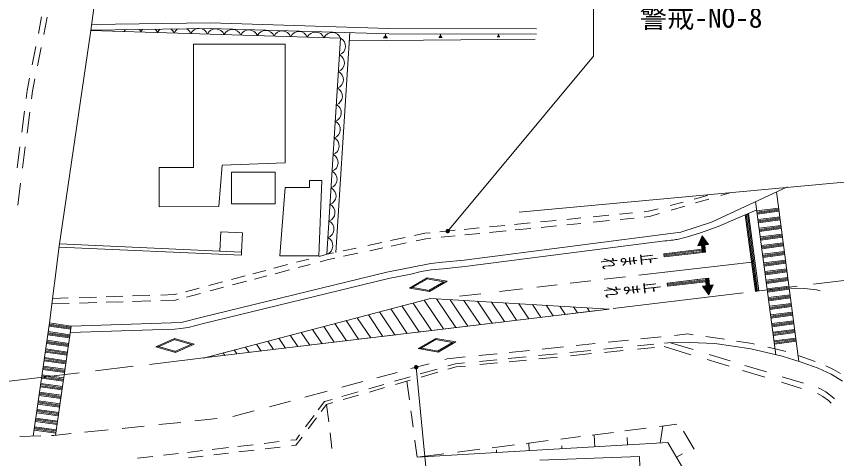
# Model space of a CAD drawing. Units: millimetres, scale not verified. Extents: x 40000 to 680000, y 20000 to 380000.
# Drawn here: x 462732 to 537850, y 270084 to 310556 of the extents above; entities that cross this region are included whole.
import ezdxf
from ezdxf.enums import TextEntityAlignment as Align

# ---------------------------------------------------------------- set-up
doc = ezdxf.new("R2010")
doc.units = ezdxf.units.MM
doc.header["$LTSCALE"] = 1000
doc.linetypes.add('CHAIN', pattern=[18.5, 12, -1.5, 3.5, -1.5])
for name, color, linetype, lineweight in [('M-BGD', 7, 'Continuous', 13), ('M-BMK', 2, 'CHAIN', 13), ('M-BMK-SRVR', 3, 'Continuous', 13), ('M-STR-STRC', 7, 'Continuous', 13)]:
    doc.layers.add(name, color=color, linetype=linetype, lineweight=lineweight)
doc.styles.add('@ＭＳ ゴシック', font='')
doc.styles.add('ＭＳ ゴシック', font='')
doc.styles.get('@ＭＳ ゴシック').set_extended_font_data('@MS Gothic')
doc.styles.get('ＭＳ ゴシック').set_extended_font_data('MS Gothic')

# ---------------------------------------------------------------- blocks, each defined once
blk = doc.blocks.new('filled_dot')
at = {"color": 0, "linetype": 'Continuous', "lineweight": -2, "const_width": 1.25}
blk.add_lwpolyline([(-0.625, 0, 1), (0.625, 0, 1)], format="xyb", close=True, dxfattribs=at)

msp = doc.modelspace()

# ---------------------------------------------------------------- linework, layer by layer
at = {"layer": 'M-BGD'}
for p, q in [((471605, 325551), (469561, 309274)), ((465043, 310517), (464741, 308984)), ((465548, 310493), (465232, 308890)), ((469628, 309801), (480485, 309959)), ((480485, 309959), (496856, 309459)), ((469561, 309274), (466659, 289514)), ((469561, 309274), (492423, 308557)), ((492423, 308557), (469561, 309274)), ((469565, 309300), (480481, 309459)), ((480481, 309459), (496848, 308959)), ((493257, 309069), (491982, 288960)), ((496524, 308969), (496534, 308739)), ((496848, 308959), (510361, 308932)), ((496856, 309459), (510362, 309432)), ((501654, 308759), (501494, 308759)), ((501574, 308949), (501574, 308759)), ((506944, 308789), (506824, 308789)), ((506884, 308939), (506884, 308789)), ((478956, 308011), (487353, 308011)), ((478956, 308011), (478956, 296712)), ((487353, 308011), (487353, 297169)), ((492423, 308557), (491169, 288785)), ((491169, 288785), (492423, 308557)), ((493209, 308309), (510237, 308468)), ((496714, 308589), (496334, 308589)), ((496674, 308669), (496384, 308669)), ((496624, 308739), (496434, 308739)), ((501734, 308639), (501424, 308639)), ((501694, 308699), (501464, 308699)), ((507014, 308689), (506764, 308689)), ((506984, 308739), (506794, 308739)), ((464506, 307795), (464174, 306112)), ((464998, 307706), (464667, 306030)), ((463935, 304901), (463715, 303789)), ((464431, 304835), (464209, 303708)), ((463715, 303789), (463618, 303044)), ((464209, 303708), (464119, 303013)), ((463468, 301881), (463217, 299947)), ((463960, 301790), (463712, 299879)), ((463045, 298621), (462794, 296688)), ((463548, 298612), (463295, 296660)), ((481580, 296936), (481257, 293149)), ((481580, 296936), (487353, 297169)), ((475820, 296712), (478956, 296712)), ((475820, 296712), (475820, 293140)), ((482439, 296306), (486445, 296306)), ((482439, 293386), (482439, 296306)), ((486445, 296306), (486445, 293386)), ((463116, 295281), (462857, 293283)), ((490710, 295547), (489566, 295547)), ((489566, 295547), (489566, 294891)), ((490417, 288644), (490710, 295547)), ((487349, 294891), (486855, 288644)), ((489566, 294891), (487349, 294891)), ((526400, 291725), (533360, 294963)), ((534400, 278960), (532337, 294487)), ((524811, 293831), (526040, 294157)), ((524941, 293481), (526159, 293843)), ((527249, 294166), (528087, 294415)), ((475820, 293140), (481257, 293149)), ((486445, 293386), (482439, 293386)), ((522615, 293247), (523801, 293562)), ((522714, 292819), (523954, 293188)), ((530437, 293603), (532299, 279591)), ((532533, 293013), (530551, 292750)), ((515543, 292219), (517001, 292363)), ((517954, 292457), (519170, 292576)), ((520216, 292177), (520720, 292227)), ((520221, 292680), (520631, 292720)), ((520631, 292720), (521508, 292953)), ((520720, 292227), (521642, 292501)), ((527019, 291317), (530536, 292858)), ((530419, 285388), (529488, 292399)), ((530518, 285401), (529583, 292440)), ((530617, 285414), (529678, 292482)), ((530717, 285427), (529774, 292524)), ((532547, 292914), (530564, 292651)), ((532560, 292815), (530577, 292552)), ((532573, 292716), (530590, 292452)), ((532639, 292220), (530656, 291957)), ((508365, 291512), (509781, 291651)), ((510722, 291744), (512154, 291885)), ((513136, 291982), (514423, 292109)), ((513143, 291480), (514434, 291607)), ((515569, 291719), (517059, 291866)), ((518020, 291961), (519297, 292087)), ((523577, 290800), (526400, 291725)), ((532652, 292121), (530669, 291858)), ((532665, 292022), (530682, 291758)), ((532678, 291923), (530696, 291659)), ((481366, 289080), (481457, 290835)), ((481457, 290835), (483441, 290732)), ((483441, 290732), (483350, 288990)), ((500143, 290702), (500630, 290750)), ((501499, 290835), (502927, 290976)), ((503730, 291055), (505107, 291191)), ((503748, 288253), (523577, 290800)), ((506069, 291286), (507477, 291424)), ((506075, 290784), (507594, 290933)), ((508426, 291015), (509833, 291154)), ((510792, 291249), (512187, 291386)), ((524291, 290402), (525386, 290761)), ((525386, 290761), (527019, 291317)), ((532744, 291427), (530761, 291164)), ((532757, 291328), (530775, 291065)), ((532770, 291229), (530788, 290965)), ((532784, 291130), (530801, 290866)), ((497005, 290032), (498323, 290313)), ((499186, 290497), (500143, 290702)), ((499348, 290021), (500220, 290207)), ((500220, 290207), (500703, 290254)), ((501623, 290345), (502905, 290471)), ((503813, 290561), (505181, 290696)), ((503815, 287657), (522120, 290007)), ((525535, 290457), (525145, 289554)), ((525371, 289581), (525326, 289973)), ((525421, 289586), (525365, 290065)), ((525468, 289592), (525403, 290151)), ((525510, 289597), (525437, 290230)), ((525553, 289602), (525471, 290309)), ((525596, 289607), (525504, 290387)), ((525535, 290457), (525709, 288966)), ((525535, 290457), (526122, 289668)), ((525601, 290367), (525688, 289630)), ((525730, 289623), (525651, 290300)), ((525766, 289627), (525694, 290243)), ((525806, 289631), (525742, 290179)), ((525845, 289636), (525790, 290114)), ((525887, 289641), (525839, 290048)), ((525922, 289645), (525882, 289991)), ((532849, 290634), (530867, 290371)), ((532863, 290535), (530880, 290272)), ((532876, 290436), (530893, 290172)), ((532889, 290337), (530906, 290073)), ((465773, 282498), (466659, 289514)), ((466650, 289446), (483335, 288690)), ((466693, 289745), (483350, 288990)), ((492656, 289104), (493835, 289355)), ((494923, 289588), (496202, 289861)), ((495099, 289114), (496290, 289368)), ((497055, 289532), (498440, 289827)), ((525532, 289247), (522018, 288837)), ((525145, 289554), (526122, 289668)), ((525218, 289563), (525203, 289689)), ((525271, 289569), (525245, 289787)), ((525319, 289574), (525284, 289876)), ((525484, 289594), (525560, 288948)), ((525526, 289599), (525601, 288953)), ((525573, 289604), (525648, 288959)), ((525688, 289618), (525763, 288972)), ((525729, 289622), (525805, 288977)), ((525782, 289629), (525858, 288983)), ((525960, 289649), (525928, 289929)), ((525999, 289654), (525974, 289867)), ((526038, 289658), (526022, 289803)), ((532955, 289841), (530972, 289578)), ((532968, 289742), (530985, 289479)), ((532981, 289643), (530999, 289379)), ((532994, 289544), (531012, 289280)), ((483350, 288990), (483335, 288690)), ((486855, 288644), (490417, 288644)), ((490453, 288595), (491207, 288795)), ((491207, 288795), (491776, 288916)), ((492698, 288602), (493993, 288878)), ((522018, 288837), (522053, 288539)), ((525543, 289148), (522030, 288737)), ((525555, 289048), (522042, 288638)), ((525858, 288983), (522053, 288539)), ((522053, 288539), (525560, 288948)), ((533060, 289048), (531078, 288785)), ((533073, 288949), (531091, 288685)), ((533086, 288850), (531104, 288586)), ((533100, 288751), (531117, 288487)), ((486313, 287499), (487572, 287833)), ((488389, 288049), (489515, 288347)), ((488525, 287567), (489628, 287860)), ((490548, 288103), (491324, 288308)), ((491324, 288308), (491908, 288433)), ((496669, 287148), (500676, 287949)), ((500676, 287949), (501764, 288056)), ((501764, 288056), (503748, 288253)), ((519731, 286863), (530362, 288097)), ((533165, 288255), (531183, 287992)), ((533179, 288156), (531196, 287892)), ((533192, 288057), (531209, 287793)), ((533205, 287958), (531222, 287694)), ((479734, 283017), (496669, 287148)), ((484399, 286993), (485580, 287305)), ((486416, 287009), (487736, 287359)), ((496799, 286562), (498862, 286975)), ((498862, 286975), (499814, 287208)), ((499814, 287208), (500729, 287352)), ((500729, 287352), (501823, 287459)), ((501823, 287459), (503815, 287657)), ((533271, 287462), (531288, 287199)), ((533284, 287363), (531301, 287099)), ((533297, 287264), (531315, 287000)), ((533310, 287165), (531328, 286901)), ((479876, 282435), (496799, 286562)), ((480359, 285923), (481597, 286251)), ((482421, 286469), (483681, 286803)), ((482520, 285978), (483794, 286315)), ((484550, 286515), (485667, 286811)), ((500338, 286632), (498723, 285695)), ((500388, 286546), (498877, 285668)), ((500321, 286534), (502043, 286234)), ((500338, 286632), (502177, 286312)), ((500512, 285461), (501890, 286260)), ((500563, 285375), (502177, 286312)), ((513437, 286132), (515341, 286353)), ((516565, 286495), (518509, 286721)), ((526137, 286593), (522332, 286149)), ((522332, 286149), (525839, 286558)), ((525857, 286459), (522344, 286049)), ((525869, 286360), (522355, 285950)), ((525880, 286261), (522367, 285851)), ((525914, 285912), (525839, 286558)), ((525956, 285917), (525880, 286563)), ((526003, 285923), (525927, 286568)), ((526162, 285084), (525988, 286575)), ((526117, 285936), (526042, 286582)), ((526159, 285941), (526084, 286587)), ((526212, 285947), (526137, 286593)), ((533376, 286669), (531394, 286406)), ((533389, 286570), (531407, 286306)), ((533403, 286471), (531420, 286207)), ((533416, 286372), (531433, 286108)), ((478212, 285355), (479465, 285687)), ((480463, 285434), (481706, 285763)), ((498723, 285695), (500563, 285375)), ((498858, 285773), (500580, 285473)), ((506977, 285375), (509086, 285622)), ((510403, 285777), (512263, 285995)), ((522367, 285851), (522332, 286149)), ((525575, 285873), (526551, 285987)), ((526162, 285084), (525575, 285873)), ((525648, 285881), (525663, 285755)), ((525700, 285887), (525726, 285670)), ((525749, 285893), (525784, 285592)), ((525801, 285899), (525847, 285507)), ((525851, 285905), (525907, 285427)), ((525898, 285910), (525963, 285351)), ((525940, 285915), (526014, 285282)), ((525983, 285920), (526065, 285213)), ((526025, 285925), (526117, 285145)), ((526206, 285187), (526120, 285924)), ((526160, 285941), (526239, 285263)), ((526162, 285084), (526551, 285987)), ((526196, 285945), (526268, 285329)), ((526235, 285950), (526299, 285403)), ((526275, 285955), (526331, 285476)), ((526316, 285959), (526364, 285552)), ((526352, 285963), (526392, 285618)), ((526390, 285968), (526423, 285689)), ((526428, 285972), (526453, 285759)), ((526468, 285977), (526485, 285833)), ((533482, 285876), (531499, 285612)), ((533495, 285777), (531512, 285513)), ((533508, 285678), (531525, 285414)), ((533521, 285578), (531538, 285315)), ((533637, 285676), (534919, 285644)), ((534919, 285644), (536009, 285515)), ((536009, 285515), (536348, 285442)), ((466057, 284743), (467477, 284788)), ((468468, 284819), (470072, 284869)), ((470955, 284897), (472479, 284945)), ((473378, 284973), (474952, 285022)), ((475967, 285054), (477225, 285094)), ((477225, 285094), (477456, 285155)), ((478302, 284861), (479589, 285202)), ((479864, 279290), (500646, 284733)), ((500646, 284733), (517026, 283775)), ((503300, 284943), (505277, 285175)), ((530419, 285391), (530717, 285427)), ((533587, 285083), (531604, 284819)), ((533600, 284984), (531617, 284720)), ((533613, 284885), (531631, 284621)), ((533626, 284785), (531644, 284522)), ((465993, 284241), (467551, 284290)), ((468525, 284320), (470113, 284370)), ((470964, 284397), (472508, 284445)), ((473362, 284472), (475033, 284525)), ((475953, 284553), (477297, 284596)), ((477297, 284596), (477582, 284671)), ((498042, 284051), (499633, 281676)), ((499066, 284319), (500747, 281810)), ((500090, 284587), (501860, 281945)), ((501219, 284699), (502974, 282079)), ((502471, 284626), (504087, 282213)), ((503724, 284553), (505201, 282348)), ((504977, 284480), (506314, 282482)), ((506229, 284406), (507428, 282617)), ((507482, 284333), (508542, 282751)), ((508735, 284260), (509655, 282885)), ((509987, 284187), (510769, 283020)), ((511240, 284113), (511882, 283154)), ((512492, 284040), (512996, 283289)), ((513745, 283967), (514109, 283423)), ((533692, 284290), (531710, 284026)), ((533705, 284191), (531723, 283927)), ((533719, 284092), (531736, 283828)), ((533732, 283992), (531749, 283729)), ((480640, 279384), (517026, 283775)), ((494971, 283246), (496293, 281273)), ((495995, 283515), (497406, 281407)), ((497019, 283783), (498520, 281541)), ((514998, 283894), (515223, 283557)), ((533798, 283497), (531815, 283233)), ((533811, 283398), (531828, 283134)), ((533824, 283299), (531841, 283035)), ((533837, 283199), (531855, 282936)), ((465773, 282498), (464282, 272144)), ((467752, 282213), (465773, 282498)), ((467752, 282213), (477830, 282554)), ((477830, 282554), (479734, 283017)), ((492923, 282710), (494065, 281004)), ((493947, 282978), (495179, 281138)), ((533903, 282704), (531920, 282440)), ((533916, 282605), (531934, 282341)), ((533929, 282505), (531947, 282242)), ((467638, 281421), (465659, 281706)), ((467710, 281916), (465730, 282201)), ((467724, 282015), (465744, 282300)), ((467738, 282114), (465759, 282399)), ((466312, 272208), (467752, 282213)), ((467666, 281609), (476144, 281896)), ((476144, 281896), (477256, 281932)), ((477256, 281932), (477759, 281986)), ((477759, 281986), (478477, 282094)), ((478477, 282094), (479876, 282435)), ((489851, 281906), (490725, 280601)), ((490875, 282174), (491838, 280735)), ((491899, 282442), (492952, 280869)), ((533942, 282406), (531960, 282143)), ((534008, 281911), (532026, 281647)), ((534021, 281812), (532039, 281548)), ((534035, 281712), (532052, 281449)), ((467596, 281124), (465616, 281409)), ((467610, 281223), (465630, 281508)), ((467624, 281322), (465645, 281607)), ((477209, 281069), (475501, 280314)), ((477249, 280978), (475651, 280271)), ((477181, 280973), (478860, 280487)), ((477209, 281069), (479002, 280550)), ((486779, 281101), (487384, 280197)), ((487803, 281369), (488498, 280332)), ((488827, 281637), (489611, 280466)), ((501135, 281086), (499520, 280149)), ((501185, 281000), (499673, 280123)), ((501118, 280988), (502839, 280688)), ((501135, 281086), (502974, 280766)), ((519919, 281043), (521788, 281236)), ((523011, 281363), (524228, 281488)), ((524716, 281418), (524228, 281488)), ((527581, 281004), (525866, 281252)), ((534048, 281613), (532065, 281350)), ((534114, 281118), (532131, 280854)), ((534127, 281019), (532144, 280755)), ((467482, 280332), (465502, 280617)), ((467496, 280431), (465516, 280716)), ((467510, 280530), (465531, 280815)), ((467524, 280629), (465545, 280914)), ((475501, 280314), (477295, 279795)), ((475644, 280377), (477322, 279891)), ((477254, 279886), (478710, 280530)), ((477295, 279795), (479002, 280550)), ((483707, 280296), (484044, 279794)), ((484731, 280565), (485157, 279929)), ((485755, 280833), (486271, 280063)), ((499654, 280227), (501376, 279928)), ((501309, 279915), (502686, 280714)), ((501359, 279829), (502974, 280766)), ((510886, 280110), (512853, 280313)), ((513991, 280431), (515741, 280612)), ((516538, 280099), (518280, 280270)), ((516937, 280735), (518806, 280928)), ((519606, 280400), (521115, 280548)), ((519622, 280100), (521174, 280253)), ((522059, 280339), (524511, 279593)), ((522080, 280643), (522438, 280678)), ((522438, 280678), (524403, 280713)), ((522651, 280682), (524706, 280056)), ((526695, 280627), (524403, 280713)), ((528389, 280382), (526695, 280627)), ((530008, 280119), (528389, 280382)), ((530104, 280609), (528687, 280840)), ((530346, 280554), (530104, 280609)), ((533002, 279942), (531549, 280277)), ((534140, 280919), (532157, 280656)), ((534153, 280820), (532171, 280557)), ((467368, 279540), (465388, 279825)), ((467382, 279639), (465402, 279924)), ((467396, 279738), (465416, 280023)), ((467410, 279837), (465431, 280122)), ((481659, 279760), (481816, 279526)), ((482683, 280028), (482930, 279660)), ((499520, 280149), (501359, 279829)), ((505084, 279511), (506749, 279683)), ((507865, 279798), (509716, 279989)), ((510547, 279512), (512266, 279680)), ((513411, 279793), (515345, 279982)), ((513468, 279497), (515413, 279688)), ((516589, 279803), (518313, 279972)), ((526176, 279609), (528116, 279018)), ((532868, 279460), (530008, 280119)), ((534600, 278895), (532868, 279460)), ((533213, 279873), (533002, 279942)), ((534760, 279369), (534327, 279510)), ((467254, 278748), (465274, 279034)), ((467268, 278847), (465288, 279133)), ((467282, 278946), (465302, 279232)), ((467296, 279045), (465317, 279330)), ((479874, 279293), (480640, 279384)), ((498852, 278315), (500544, 278770)), ((501962, 279152), (502178, 279211)), ((502178, 279211), (503843, 279383)), ((502245, 278564), (502948, 278767)), ((502948, 278767), (503785, 278849)), ((505138, 278981), (506721, 279137)), ((505170, 278683), (506779, 278841)), ((507756, 279238), (509409, 279400)), ((507869, 278948), (509438, 279102)), ((510573, 279213), (512282, 279381)), ((526003, 279139), (528007, 278529)), ((536162, 278349), (534600, 278895)), ((535878, 278978), (534760, 279369)), ((467139, 277957), (465160, 278242)), ((467154, 278056), (465174, 278341)), ((467168, 278155), (465188, 278440)), ((467182, 278254), (465203, 278539)), ((495734, 277475), (497594, 277976)), ((499714, 277833), (501263, 278280)), ((499815, 277550), (501315, 277983)), ((502256, 278255), (503005, 278471)), ((503005, 278471), (503859, 278554)), ((529241, 278154), (531272, 277535)), ((529447, 278614), (531424, 278012)), ((537348, 277804), (536162, 278349)), ((537582, 278246), (536859, 278579)), ((538199, 277876), (537582, 278246)), ((467025, 277165), (465046, 277450)), ((467040, 277264), (465060, 277549)), ((467054, 277363), (465074, 277648)), ((467068, 277462), (465089, 277747)), ((497364, 277155), (498780, 277564)), ((497440, 276865), (498807, 277259)), ((532878, 277569), (534830, 276975)), ((538383, 277183), (537348, 277804)), ((466911, 276373), (464932, 276658)), ((466926, 276472), (464946, 276757)), ((466940, 276571), (464960, 276856)), ((466954, 276670), (464975, 276955)), ((492523, 276610), (494461, 277132)), ((495023, 276479), (496394, 276875)), ((495056, 276177), (496442, 276577)), ((498498, 277170), (498724, 275473)), ((532790, 277073), (534642, 276510)), ((536164, 276555), (536313, 276507)), ((536313, 276507), (536874, 276179)), ((466797, 275581), (464818, 275866)), ((466812, 275680), (464832, 275965)), ((466826, 275779), (464846, 276064)), ((466840, 275878), (464861, 276163)), ((489153, 275702), (491179, 276248)), ((492526, 275759), (494020, 276190)), ((492671, 275488), (494067, 275891)), ((536107, 276048), (536599, 275761)), ((536599, 275761), (537095, 275394)), ((536874, 276179), (537412, 275781)), ((537412, 275781), (537655, 275562)), ((466683, 274789), (464704, 275074)), ((466698, 274888), (464718, 275173)), ((466712, 274987), (464732, 275272)), ((466726, 275086), (464747, 275371)), ((485919, 274831), (487827, 275345)), ((490379, 274533), (490960, 275307)), ((490645, 274387), (491140, 275046)), ((490960, 275307), (491640, 275503)), ((491140, 275046), (491707, 275210)), ((491140, 275046), (491331, 273452)), ((537095, 275394), (537351, 275163)), ((466569, 273997), (464590, 274283)), ((466584, 274096), (464604, 274382)), ((466598, 274195), (464618, 274481)), ((466612, 274294), (464632, 274580)), ((482540, 273921), (484497, 274448)), ((498859, 274460), (498908, 274091)), ((466455, 273206), (464476, 273491)), ((466470, 273305), (464490, 273590)), ((466484, 273404), (464504, 273689)), ((466498, 273503), (464518, 273788)), ((479080, 273531), (481106, 273740)), ((489220, 272987), (489992, 274016)), ((489452, 272796), (490217, 273816)), ((498908, 274091), (499061, 272948)), ((466341, 272414), (464362, 272699)), ((466355, 272513), (464376, 272798)), ((466370, 272612), (464390, 272897)), ((466384, 272711), (464404, 272996)), ((468966, 272491), (471141, 272715)), ((472403, 272845), (474428, 273053)), ((475762, 273190), (477795, 273399)), ((518449, 272615), (520419, 272865)), ((521646, 273020), (523229, 273221)), ((521940, 273057), (521686, 271507)), ((463034, 272104), (464976, 272166)), ((465943, 272196), (466168, 272203)), ((466168, 272203), (467738, 272365)), ((488338, 271311), (488894, 272052)), ((488341, 271815), (488667, 272249)), ((491453, 272429), (491625, 271001)), ((512605, 271874), (514396, 272101)), ((515457, 272236), (517431, 272486)), ((515632, 272258), (515696, 271156)), ((518672, 272025), (518691, 271331)), ((523837, 272605), (524798, 270959)), ((483010, 271190), (484421, 271356)), ((485436, 271474), (486790, 271633)), ((487878, 271760), (488341, 271815)), ((487937, 271264), (488338, 271311)), ((499217, 271772), (499224, 271723)), ((499224, 271723), (499426, 270204)), ((522397, 271548), (499426, 270204)), ((506318, 271078), (508361, 271337)), ((509413, 271470), (511438, 271726)), ((509666, 271502), (509706, 270806)), ((512686, 271241), (512701, 270981)), ((526074, 265318), (522397, 271548)), ((476210, 270394), (477589, 270555)), ((478393, 270650), (479774, 270811)), ((480664, 270916), (482163, 271091)), ((480799, 270428), (482163, 270588)), ((483118, 270700), (484522, 270864)), ((485525, 270981), (486903, 271143)), ((499426, 270204), (501885, 270516)), ((503116, 270672), (505176, 270933)), ((506696, 270891), (506712, 270631)), ((523732, 270520), (523192, 270201)), ((473820, 270114), (475223, 270278)), ((478485, 270157), (479835, 270315)), ((510676, 269935), (519805, 270287)), ((519805, 270287), (519930, 265443))]:
    msp.add_line(p, q, dxfattribs=at)
for centre, start, end in [((473361, 308823), 141.00268, 154.71874), ((473361, 308823), 21.69156, 40.65795), ((474885, 308775), 134.40348, 154.71874), ((474885, 308775), 21.69156, 47.25715), ((476409, 308728), 126.87978, 154.71874), ((476409, 308728), 21.69156, 54.78085), ((477934, 308680), 117.6382, 154.71874), ((477934, 308680), 21.69156, 64.02243), ((479458, 308632), 21.69156, 154.71874), ((480982, 308584), 21.69156, 154.71874), ((482506, 308536), 21.69156, 154.71874), ((484030, 308489), 21.69156, 154.71874), ((485554, 308441), 21.69156, 154.71874), ((487078, 308393), 21.69156, 154.71874), ((488602, 308345), 21.69156, 154.71874), ((490126, 308298), 21.69156, 154.71874), ((491651, 308250), 21.69156, 154.71874), ((492045, 307818), 289.82831, 62.91344), ((491948, 306297), 289.82831, 62.91344), ((491852, 304776), 289.82831, 62.91344), ((491755, 303255), 289.82831, 62.91344), ((491659, 301734), 289.82831, 62.91344), ((491562, 300213), 289.82831, 62.91344), ((491466, 298692), 289.82831, 62.91344), ((491369, 297171), 289.82831, 62.91344), ((491273, 295650), 289.82831, 62.91344), ((491177, 294129), 289.82831, 62.91344), ((491080, 292608), 289.82831, 62.91344), ((490984, 291087), 289.82831, 62.91344), ((490887, 289566), 289.82831, 62.91344)]:
    msp.add_arc(centre, 831, start, end, dxfattribs=at)
msp.add_open_spline([(522120, 290007), (522375, 290033), (522631, 290058), (522886, 290090), (523050, 290111), (523214, 290135), (523376, 290167), (523685, 290227), (523988, 290314), (524291, 290402)], degree=3, knots=[0, 0, 0, 0, 1, 1, 1, 2, 2, 2, 3, 3, 3, 3], dxfattribs=at)
at = {"layer": 'M-BMK'}
for p, q in [((480640, 279384), (546331, 287312)), ((456556, 276523), (480640, 279384))]:
    msp.add_line(p, q, dxfattribs=at)
at = {"layer": 'M-BMK-SRVR'}
msp.add_line((508781, 292649), (544590, 295925), dxfattribs=at)
at = {"layer": 'M-STR-STRC'}
for p, q in [((515588, 311705), (515588, 306909)), ((515588, 306909), (502233, 290908)), ((502870, 242335), (499338, 278445))]:
    msp.add_line(p, q, dxfattribs=at)

# ---------------------------------------------------------------- block references
at = {"layer": 'M-STR-STRC', "xscale": 160, "yscale": 160}
for p, rotation in [((502233, 290908), 50.2), ((499338, 278445), 275.6)]:
    msp.add_blockref('filled_dot', p, dxfattribs=dict(at, rotation=rotation))

# ---------------------------------------------------------------- texts
at = {"layer": 'M-BGD', "style": '@ＭＳ ゴシック', "width": 1.8}
for p in [(518771, 288779), (519065, 286159)]:
    msp.add_text('止まれ', height=733.1, rotation=186.34, dxfattribs=at).set_placement(p, align=Align.BOTTOM_CENTER)
at = {"layer": 'M-STR-STRC', "style": 'ＭＳ ゴシック'}
msp.add_text('警戒-NO-8', height=1833, dxfattribs=at).set_placement((519823, 308971), align=Align.BOTTOM_LEFT)

doc.saveas('drawing.dxf')
